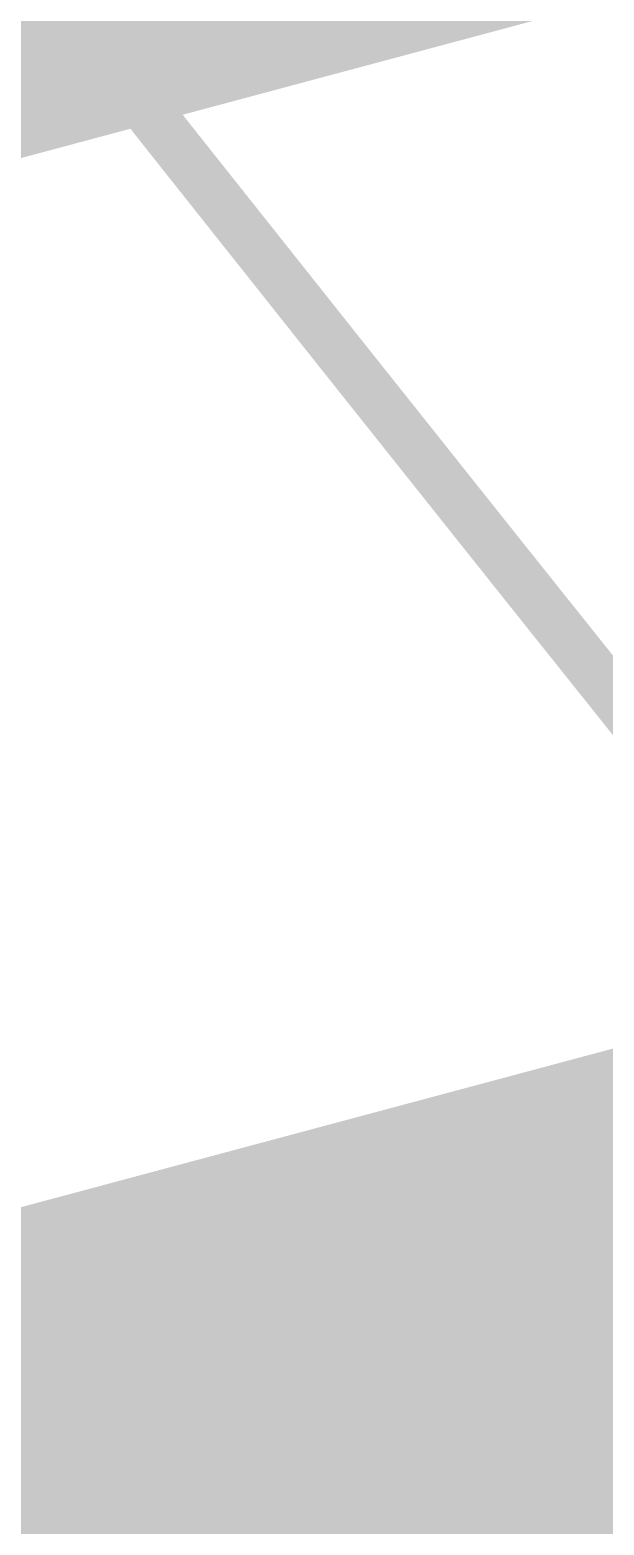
# Model space of a CAD drawing. Header units: inches. Extents: x -18 to 217, y -14 to 159.
# Drawn here: x 15.4103 to 15.557, y 13.5194 to 13.9015 of the extents above; entities that cross this region are included whole.
import ezdxf

# ---------------------------------------------------------------- set-up
doc = ezdxf.new("R2010")
doc.units = ezdxf.units.IN
for name, color, linetype in [('Dimension', 6, 'Continuous'), ('Fabrication', 76, 'Continuous'), ('Top Layer', 1, 'Continuous')]:
    doc.layers.add(name, color=color, linetype=linetype)

msp = doc.modelspace()

# ---------------------------------------------------------------- linework, layer by layer
at = {"layer": 'Dimension', "const_width": 0.254}
msp.add_lwpolyline([(58.31, 19.467, 1), (13.31, 19.467, 1)], format="xyb", close=True, dxfattribs=at)
msp.add_lwpolyline([(11.03048, 12.8273), (59.32677, 25.76826)], dxfattribs=at)
at = {"layer": 'Fabrication', "const_width": 0.0127}
msp.add_lwpolyline([(54.51115, 31.13829, -1.205705), (14.17745, 15.54998)], format="xyb", dxfattribs=at)
msp.add_lwpolyline([(54.51115, 31.13829, -1.205705), (14.17745, 15.54998)], format="xyb", dxfattribs=at)
for points in [[(15.41661, 13.9109), (15.43145, 13.89215)], [(15.41661, 13.9109), (15.43145, 13.89215)], [(15.43145, 13.89215), (15.44996, 13.86878)], [(15.43145, 13.89215), (15.44996, 13.86878)], [(15.44996, 13.86878), (15.48899, 13.81962)], [(15.44996, 13.86878), (15.48899, 13.81962)], [(15.48899, 13.81962), (15.52708, 13.77176)], [(15.48899, 13.81962), (15.52708, 13.77176)], [(15.52708, 13.77176), (15.54048, 13.75495)], [(15.52708, 13.77176), (15.54048, 13.75495)], [(15.54048, 13.75495), (15.54747, 13.7462)], [(15.54048, 13.75495), (15.54747, 13.7462)], [(15.54747, 13.7462), (15.56648, 13.72239)], [(15.54747, 13.7462), (15.56648, 13.72239)]]:
    msp.add_lwpolyline(points, dxfattribs=at)
at = {"layer": 'Fabrication', "const_width": 0.00635}
for points in [[(15.42827, 13.89215, 1), (15.43462, 13.89215, 1)], [(15.42827, 13.89215, 1), (15.43462, 13.89215, 1)], [(15.42827, 13.89215, 1), (15.43462, 13.89215, 1)], [(15.42827, 13.89215, 1), (15.43462, 13.89215, 1)], [(15.44679, 13.86878, 1), (15.45314, 13.86878, 1)], [(15.44679, 13.86878, 1), (15.45314, 13.86878, 1)], [(15.44679, 13.86878, 1), (15.45314, 13.86878, 1)], [(15.44679, 13.86878, 1), (15.45314, 13.86878, 1)], [(15.48581, 13.81962, 1), (15.49216, 13.81962, 1)], [(15.48581, 13.81962, 1), (15.49216, 13.81962, 1)], [(15.48581, 13.81962, 1), (15.49216, 13.81962, 1)], [(15.48581, 13.81962, 1), (15.49216, 13.81962, 1)], [(15.52391, 13.77176, 1), (15.53026, 13.77176, 1)], [(15.52391, 13.77176, 1), (15.53026, 13.77176, 1)], [(15.52391, 13.77176, 1), (15.53026, 13.77176, 1)], [(15.52391, 13.77176, 1), (15.53026, 13.77176, 1)], [(15.53731, 13.75495, 1), (15.54366, 13.75495, 1)], [(15.53731, 13.75495, 1), (15.54366, 13.75495, 1)], [(15.53731, 13.75495, 1), (15.54366, 13.75495, 1)], [(15.53731, 13.75495, 1), (15.54366, 13.75495, 1)], [(15.54429, 13.7462, 1), (15.55064, 13.7462, 1)], [(15.54429, 13.7462, 1), (15.55064, 13.7462, 1)], [(15.54429, 13.7462, 1), (15.55064, 13.7462, 1)], [(15.54429, 13.7462, 1), (15.55064, 13.7462, 1)]]:
    msp.add_lwpolyline(points, format="xyb", close=True, dxfattribs=at)
at = {"layer": 'Top Layer', "const_width": 2.032}
for points in [[(14.24462, 13.13485, -0.267603), (19.4524, 34.99795)], [(16.63081, 7.78621, -0.065353), (14.24462, 13.13485)]]:
    msp.add_lwpolyline(points, format="xyb", dxfattribs=at)
at = {"layer": 'Top Layer', "const_width": 0.508}
msp.add_lwpolyline([(14.38001, 13.06224), (16.09585, 13.52201)], dxfattribs=at)

doc.saveas('drawing.dxf')
